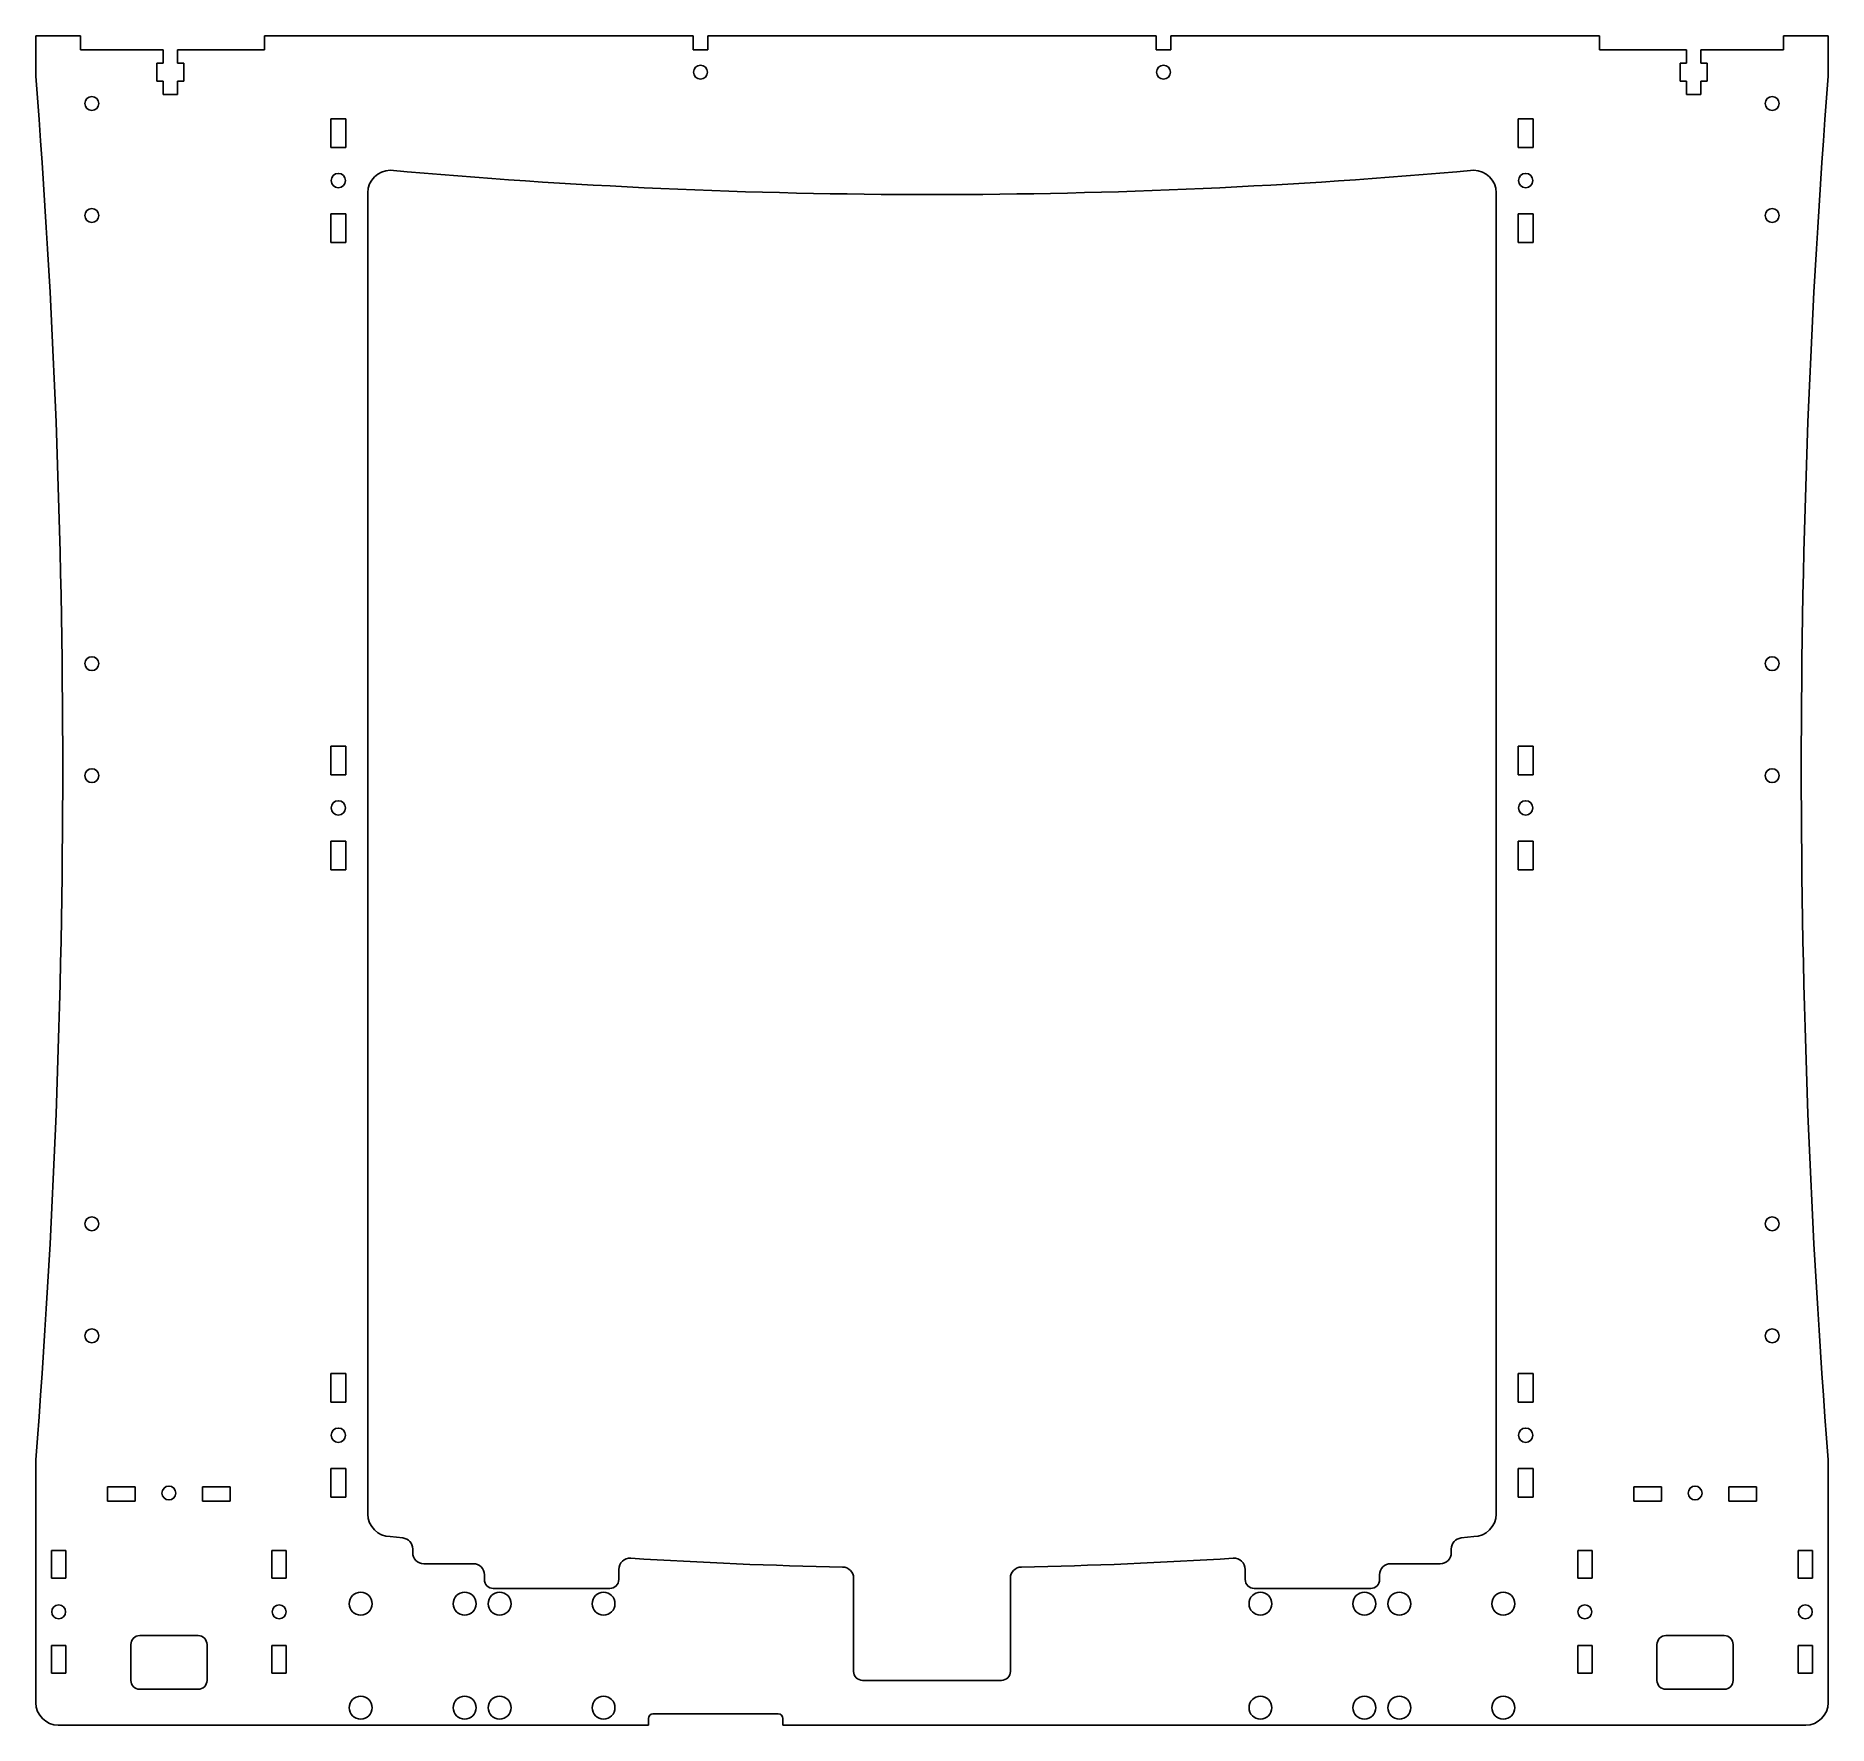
# Model space of a CAD drawing. Header units: millimetres. Extents: x 0 to 400, y 0 to 377.
import ezdxf

# ---------------------------------------------------------------- set-up
doc = ezdxf.new("R2010")
doc.units = ezdxf.units.MM

msp = doc.modelspace()

# ---------------------------------------------------------------- linework, layer by layer
at = {"color": 7, "linetype": 'Continuous', "lineweight": 25}
for p, q in [((0, 377), (10, 377)), ((0, 368), (0, 377)), ((10, 377), (10, 373.9)), ((51, 377), (51, 373.9)), ((51, 377), (146.7, 377)), ((146.7, 377), (146.7, 373.9)), ((150, 377), (150, 373.9)), ((150, 377), (250, 377)), ((250, 377), (250, 373.9)), ((253.3, 377), (253.3, 373.9)), ((253.3, 377), (349, 377)), ((349, 377), (349, 373.9)), ((390, 377), (390, 373.9)), ((390, 377), (400, 377)), ((400, 368), (400, 377)), ((10, 373.9), (28.4, 373.9)), ((28.4, 373.9), (28.4, 370.9)), ((31.6, 373.9), (31.6, 370.9)), ((31.6, 373.9), (51, 373.9)), ((146.7, 373.9), (150, 373.9)), ((253.3, 373.9), (250, 373.9)), ((368.4, 373.9), (349, 373.9)), ((368.4, 373.9), (368.4, 370.9)), ((371.6, 373.9), (371.6, 370.9)), ((390, 373.9), (371.6, 373.9)), ((27, 370.9), (28.4, 370.9)), ((27, 370.9), (27, 366.9)), ((31.6, 370.9), (33, 370.9)), ((33, 370.9), (33, 366.9)), ((368.4, 370.9), (367, 370.9)), ((367, 370.9), (367, 366.9)), ((373, 370.9), (371.6, 370.9)), ((373, 370.9), (373, 366.9)), ((27, 366.9), (28.4, 366.9)), ((28.4, 366.9), (28.4, 363.9)), ((31.6, 366.9), (31.6, 363.9)), ((31.6, 366.9), (33, 366.9)), ((368.4, 366.9), (367, 366.9)), ((368.4, 366.9), (368.4, 363.9)), ((371.6, 366.9), (371.6, 363.9)), ((373, 366.9), (371.6, 366.9)), ((28.4, 363.9), (31.6, 363.9)), ((371.6, 363.9), (368.4, 363.9)), ((69.2, 358.5), (65.8, 358.5)), ((65.8, 358.5), (65.8, 352.1)), ((69.2, 352.1), (69.2, 358.5)), ((330.8, 358.5), (330.8, 352.1)), ((334.2, 358.5), (330.8, 358.5)), ((334.2, 352.1), (334.2, 358.5)), ((65.8, 352.1), (69.2, 352.1)), ((330.8, 352.1), (334.2, 352.1)), ((74.1, 342), (74.1, 47.1)), ((325.9, 47.1), (325.9, 342)), ((69.2, 337.3), (65.8, 337.3)), ((65.8, 337.3), (65.8, 330.9)), ((69.2, 330.9), (69.2, 337.3)), ((334.2, 337.3), (330.8, 337.3)), ((330.8, 337.3), (330.8, 330.9)), ((334.2, 330.9), (334.2, 337.3)), ((65.8, 330.9), (69.2, 330.9)), ((330.8, 330.9), (334.2, 330.9)), ((69.2, 218.5), (65.8, 218.5)), ((65.8, 218.5), (65.8, 212.1)), ((69.2, 212.1), (69.2, 218.5)), ((334.2, 218.5), (330.8, 218.5)), ((330.8, 218.5), (330.8, 212.1)), ((334.2, 212.1), (334.2, 218.5)), ((65.8, 212.1), (69.2, 212.1)), ((330.8, 212.1), (334.2, 212.1)), ((69.2, 197.3), (65.8, 197.3)), ((65.8, 197.3), (65.8, 190.9)), ((69.2, 190.9), (69.2, 197.3)), ((334.2, 197.3), (330.8, 197.3)), ((330.8, 197.3), (330.8, 190.9)), ((334.2, 190.9), (334.2, 197.3)), ((65.8, 190.9), (69.2, 190.9)), ((330.8, 190.9), (334.2, 190.9)), ((69.2, 78.5), (65.8, 78.5)), ((65.8, 78.5), (65.8, 72.1)), ((69.2, 72.1), (69.2, 78.5)), ((334.2, 78.5), (330.8, 78.5)), ((330.8, 78.5), (330.8, 72.1)), ((334.2, 72.1), (334.2, 78.5)), ((65.8, 72.1), (69.2, 72.1)), ((330.8, 72.1), (334.2, 72.1)), ((0, 5), (0, 59.2)), ((69.2, 57.3), (65.8, 57.3)), ((65.8, 57.3), (65.8, 50.9)), ((69.2, 50.9), (69.2, 57.3)), ((334.2, 57.3), (330.8, 57.3)), ((330.8, 57.3), (330.8, 50.9)), ((334.2, 50.9), (334.2, 57.3)), ((400, 5), (400, 59.2)), ((16, 53.2), (16, 50)), ((16, 53.2), (22.2, 53.2)), ((22.2, 53.2), (22.2, 50)), ((37.2, 53.2), (37.2, 50)), ((37.2, 53.2), (43.4, 53.2)), ((43.4, 53.2), (43.4, 50)), ((356.6, 53.2), (356.6, 50)), ((362.8, 53.2), (356.6, 53.2)), ((362.8, 53.2), (362.8, 50)), ((377.8, 53.2), (377.8, 50)), ((384, 53.2), (377.8, 53.2)), ((384, 53.2), (384, 50)), ((16, 50), (22.2, 50)), ((37.2, 50), (43.4, 50)), ((65.8, 50.9), (69.2, 50.9)), ((330.8, 50.9), (334.2, 50.9)), ((362.8, 50), (356.6, 50)), ((384, 50), (377.8, 50)), ((79.1, 42.1), (81.88, 41.78)), ((318.12, 41.78), (320.9, 42.1)), ((3.5, 39), (3.5, 32.8)), ((3.5, 39), (6.7, 39)), ((6.7, 39), (6.7, 32.8)), ((52.7, 39), (52.7, 32.8)), ((52.7, 39), (55.9, 39)), ((55.9, 39), (55.9, 32.8)), ((84.1, 39.3), (84.1, 38.53)), ((86.6, 36.03), (97.6, 36.03)), ((302.4, 36.03), (313.4, 36.03)), ((315.9, 38.53), (315.9, 39.3)), ((344.1, 39), (344.1, 32.8)), ((347.3, 39), (344.1, 39)), ((347.3, 39), (347.3, 32.8)), ((393.3, 39), (393.3, 32.8)), ((396.5, 39), (393.3, 39)), ((396.5, 39), (396.5, 32.8)), ((3.5, 32.8), (6.7, 32.8)), ((52.7, 32.8), (55.9, 32.8)), ((100.1, 33.53), (100.1, 32.5)), ((130.1, 32.5), (130.1, 34.77)), ((182.5, 32.79), (182.5, 12)), ((217.5, 12), (217.5, 32.79)), ((269.9, 34.77), (269.9, 32.5)), ((299.9, 32.5), (299.9, 33.53)), ((347.3, 32.8), (344.1, 32.8)), ((396.5, 32.8), (393.3, 32.8)), ((102.1, 30.5), (128.1, 30.5)), ((271.9, 30.5), (297.9, 30.5)), ((36.2, 20), (23.2, 20)), ((376.8, 20), (363.8, 20)), ((3.5, 17.8), (3.5, 11.6)), ((3.5, 17.8), (6.7, 17.8)), ((6.7, 17.8), (6.7, 11.6)), ((21.2, 18), (21.2, 10)), ((38.2, 10), (38.2, 18)), ((52.7, 17.8), (52.7, 11.6)), ((52.7, 17.8), (55.9, 17.8)), ((55.9, 17.8), (55.9, 11.6)), ((344.1, 17.8), (344.1, 11.6)), ((347.3, 17.8), (344.1, 17.8)), ((347.3, 17.8), (347.3, 11.6)), ((361.8, 18), (361.8, 10)), ((378.8, 10), (378.8, 18)), ((393.3, 17.8), (393.3, 11.6)), ((396.5, 17.8), (393.3, 17.8)), ((396.5, 17.8), (396.5, 11.6)), ((3.5, 11.6), (6.7, 11.6)), ((23.2, 8), (36.2, 8)), ((52.7, 11.6), (55.9, 11.6)), ((184.5, 10), (215.5, 10)), ((347.3, 11.6), (344.1, 11.6)), ((363.8, 8), (376.8, 8)), ((396.5, 11.6), (393.3, 11.6)), ((5, 0), (136.7, 0)), ((136.7, 1.5), (136.7, 0)), ((165.7, 2.5), (137.7, 2.5)), ((166.7, 0), (166.7, 1.5)), ((166.7, 0), (395, 0))]:
    msp.add_line(p, q, dxfattribs=at)
for centre, radius in [((148.35, 368.9), 1.55), ((251.65, 368.9), 1.55), ((12.5, 361.9), 1.55), ((387.5, 361.9), 1.55), ((67.5, 344.7), 1.6), ((332.5, 344.7), 1.6), ((12.5, 336.9), 1.55), ((387.5, 336.9), 1.55), ((12.5, 236.9), 1.55), ((387.5, 236.9), 1.55), ((12.5, 211.9), 1.55), ((387.5, 211.9), 1.55), ((67.5, 204.7), 1.6), ((332.5, 204.7), 1.6), ((12.5, 111.9), 1.55), ((387.5, 111.9), 1.55), ((12.5, 86.9), 1.55), ((387.5, 86.9), 1.55), ((67.5, 64.7), 1.6), ((332.5, 64.7), 1.6), ((29.7, 51.8), 1.55), ((370.3, 51.8), 1.55), ((72.5, 27.1), 2.55), ((95.7, 27.1), 2.55), ((103.5, 27.1), 2.55), ((126.7, 27.1), 2.55), ((273.3, 27.1), 2.55), ((296.5, 27.1), 2.55), ((304.3, 27.1), 2.55), ((327.5, 27.1), 2.55), ((5.1, 25.3), 1.55), ((54.3, 25.3), 1.55), ((345.7, 25.3), 1.55), ((394.9, 25.3), 1.55), ((72.5, 3.9), 2.55), ((95.7, 3.9), 2.55), ((103.5, 3.9), 2.55), ((126.7, 3.9), 2.55), ((273.3, 3.9), 2.55), ((296.5, 3.9), 2.55), ((304.3, 3.9), 2.55), ((327.5, 3.9), 2.55)]:
    msp.add_circle(centre, radius, dxfattribs=at)
for centre, radius, start, end in [((-1983.61, 213.6), 1989.61, 355.5492, 4.4508), ((2383.61, 213.6), 1989.61, 175.5492, 184.4508), ((79.1, 342), 5, 90, 180), ((200, 1692.35), 1350.77, 264.86489, 275.13511), ((320.9, 342), 5, 0, 90), ((79.1, 47.1), 5, 180, 270), ((320.9, 47.1), 5, 270, 0), ((81.6, 39.3), 2.5, 360, 83.5263), ((318.4, 39.3), 2.5, 96.4737, 180), ((86.6, 38.53), 2.5, 180, 270), ((97.6, 33.53), 2.5, 0, 90), ((132.6, 34.77), 2.5, 86.3201, 180), ((200, 1082.73), 1047.63, 266.32009, 268.90872), ((200, 1082.73), 1047.63, 271.09128, 273.67991), ((267.4, 34.77), 2.5, 360, 93.6799), ((302.4, 33.53), 2.5, 90, 180), ((313.4, 38.53), 2.5, 270, 0), ((102.1, 32.5), 2, 180, 270), ((128.1, 32.5), 2, 270, 0), ((180, 32.79), 2.5, 360, 88.9087), ((220, 32.79), 2.5, 91.0913, 180), ((271.9, 32.5), 2, 180, 270), ((297.9, 32.5), 2, 270, 0), ((363.8, 18), 2, 90, 180), ((23.2, 18), 2, 90, 180), ((36.2, 18), 2, 0, 90), ((376.8, 18), 2, 0, 90), ((184.5, 12), 2, 180, 270), ((215.5, 12), 2, 270, 0), ((23.2, 10), 2, 180, 270), ((36.2, 10), 2, 270, 0), ((363.8, 10), 2, 180, 270), ((376.8, 10), 2, 270, 0), ((5, 5), 5, 180, 270), ((395, 5), 5, 270, 0), ((137.7, 1.5), 1, 90, 180), ((165.7, 1.5), 1, 0, 90)]:
    msp.add_arc(centre, radius, start, end, dxfattribs=at)

doc.saveas('drawing.dxf')
